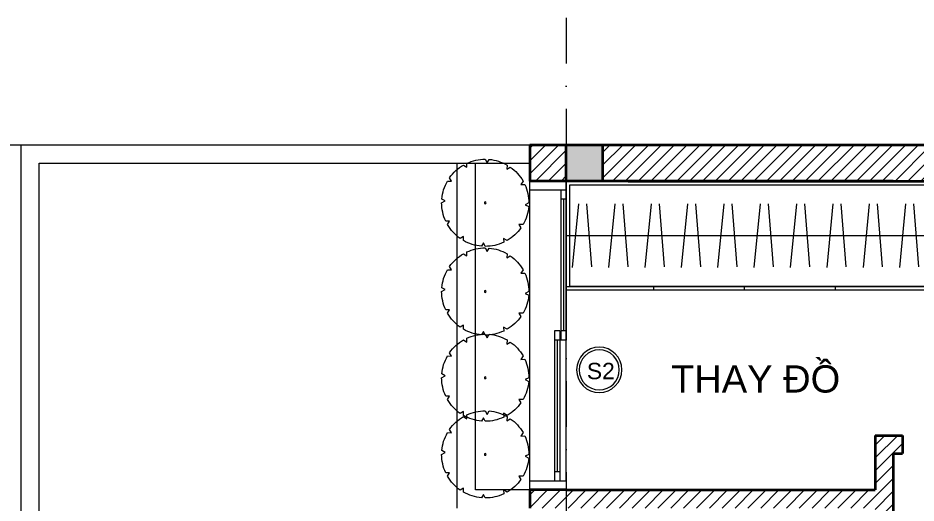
# Model space of a CAD drawing. Header units: inches. Extents: x 921646 to 2157952, y -92667 to 262089.
# Drawn here: x 1985177 to 1990119, y 203339 to 206009 of the extents above; entities that cross this region are included whole.
import ezdxf
from ezdxf.enums import TextEntityAlignment as Align

# ---------------------------------------------------------------- set-up
doc = ezdxf.new("R2010")
doc.units = ezdxf.units.IN
doc.header["$MEASUREMENT"] = 0
doc.linetypes.add('DASHDOT', pattern=[1, 0.5, -0.25, 0, -0.25])
doc.layers.get('0').update_dxf_attribs({"lineweight": 9})
for name, color, linetype, lineweight in [('01-WALL', 10, 'Continuous', 35), ('04-TRUC', 40, 'DASHDOT', 9), ('09-DIMOUT', 251, 'Continuous', 9), ('11 CUA', 42, 'Continuous', 15), ('13-VATDUNG', 104, 'Continuous', 13), ('15 TEXT', 134, 'Continuous', 15)]:
    doc.layers.add(name, color=color, linetype=linetype, lineweight=lineweight)
doc.layers.add('02-TEXT', color=7, linetype='Continuous')
doc.styles.add('ARIAL', font='arial.ttf')
doc.styles.add('C', font='VHARIAL.TTF')
doc.styles.add('kich thuot', font='arial.ttf', dxfattribs={"width": 0.8})
doc.styles.add('KS Sophia 191015$0$GHICHU-C', font='arial.ttf', dxfattribs={"width": 0.7})

# ---------------------------------------------------------------- blocks, each defined once
blk = doc.blocks.new('luoi')
at = {"layer": '09-DIMOUT'}
h = blk.add_hatch(color=256, dxfattribs=at)
h.dxf.hatch_style = 1
h.paths.add_polyline_path([(1733121.8, 129394.3), (1733321.8, 129394.3), (1733321.8, 129594.3), (1733121.8, 129594.3)])
at = {"layer": '01-WALL'}
blk.add_lwpolyline([(1733121.8, 129594.3), (1733321.8, 129594.3), (1733321.8, 129394.3), (1733121.8, 129394.3)], close=True, dxfattribs=at)
at = {"layer": '04-TRUC', "ltscale": 500}
for p, q in [((1733121.8, 130292.8), (1733121.8, 124070.8)), ((1728931.1, 129594.3), (1752564.3, 129594.3))]:
    blk.add_line(p, q, dxfattribs=at)
blk = doc.blocks.new('*U29')
for p, q in [((480, 580), (480, 600)), ((980, 580), (980, 600)), ((1480, 580), (1480, 600)), ((1980, 580), (1980, 600)), ((2480, 580), (2480, 600)), ((0, 580), (2980, 580))]:
    blk.add_line(p, q)
for points in [[(0, 0), (2980, 0), (2980, 600), (0, 600)], [(20, 20), (2960, 20), (2960, 580), (20, 580)]]:
    blk.add_lwpolyline(points, close=True)
at = {"color": 8, "linetype": 'Continuous', "lineweight": 9}
for points in [[(35, 475), (68.7, 125)], [(141.2, 472.4), (112.7, 125)], [(235, 475), (268.7, 125)], [(341.2, 472.4), (312.7, 125)], [(435, 475), (468.7, 125)], [(541.2, 472.4), (512.7, 125)], [(635, 475), (668.7, 125)], [(741.2, 472.4), (712.7, 125)], [(835, 475), (868.7, 125)], [(941.2, 472.4), (912.7, 125)], [(1035, 475), (1068.7, 125)], [(1141.2, 472.4), (1112.7, 125)], [(1235, 475), (1268.7, 125)], [(1341.2, 472.4), (1312.7, 125)], [(1435, 475), (1468.7, 125)], [(1541.2, 472.4), (1512.7, 125)], [(1635, 475), (1668.7, 125)], [(1741.2, 472.4), (1712.7, 125)], [(1835, 475), (1868.7, 125)], [(1941.2, 472.4), (1912.7, 125)], [(2035, 475), (2068.7, 125)], [(2141.2, 472.4), (2112.7, 125)], [(2235, 475), (2268.7, 125)], [(2341.2, 472.4), (2312.7, 125)], [(2435, 475), (2468.7, 125)], [(2541.2, 472.4), (2512.7, 125)], [(2635, 475), (2668.7, 125)], [(2741.2, 472.4), (2712.7, 125)], [(0, 300), (2980, 300)]]:
    blk.add_lwpolyline(points, dxfattribs=at)
blk = doc.blocks.new('*U885')
for p, q in [((825, 35), (825, 65)), ((825, 65), (1650, 65)), ((875, 35), (875, 65)), ((1600, 35), (1600, 65)), ((50, 30), (875, 30)), ((50, 0), (875, 0)), ((100, 0), (100, 30)), ((825, 35), (1650, 35)), ((825, 0), (825, 30)), ((875, 0), (875, 30))]:
    blk.add_line(p, q)
at = {"color": 8}
for p, q in [((875, 50), (1600, 50)), ((100, 15), (825, 15))]:
    blk.add_line(p, q, dxfattribs=at)
for points in [[(0, 0), (50, 0), (50, 200), (0, 200)], [(1650, 0), (1700, 0), (1700, 200), (1650, 200)]]:
    blk.add_lwpolyline(points, close=True)
for points in [[(1650, 200), (50, 200)], [(1650, 0), (50, 0)]]:
    blk.add_lwpolyline(points)
at = {"style": 'KS Sophia 191015$0$GHICHU-C', "flags": 1}
for tag, p in [('TEN_CUA', (450, -73.9)), ('KICH_THUOC', (450, -189.6)), ('QUI_CACH', (450, -310.8))]:
    blk.add_attdef(tag, text='', height=50, dxfattribs=at).set_placement(p, align=Align.MIDDLE)
blk = doc.blocks.new('mb-cay8')
for p, q in [((-312.5, 519.615), (-310.289, 463.563)), ((-38.611, 550.352), (-64.794, 597.717)), ((-12.5, 600), (-38.611, 550.352)), ((240.063, 489.674), (241.07, 543.785)), ((287.5, 519.615), (240.063, 489.674)), ((-310.289, 463.563), (-356.646, 491.491)), ((-502.175, 252.563), (-556.286, 253.57)), ((-532.116, 300), (-502.175, 252.563)), ((451.063, 297.789), (478.991, 344.145)), ((507.115, 300), (451.063, 297.789)), ((-612.5, 0), (-562.853, -26.111)), ((537.852, 26.11), (585.217, 52.293)), ((587.5, 0), (537.852, 26.11)), ((-562.853, -26.111), (-610.218, -52.294)), ((-532.116, -300), (-476.064, -297.789)), ((-476.064, -297.789), (-503.992, -344.146)), ((507.115, -300), (477.174, -252.564)), ((477.174, -252.564), (531.285, -253.571)), ((-312.5, -519.616), (-265.064, -489.675)), ((-265.064, -489.675), (-266.071, -543.786)), ((287.5, -519.616), (285.289, -463.564)), ((285.289, -463.564), (331.645, -491.492)), ((-12.5, -600), (13.61, -550.353)), ((13.61, -550.353), (39.793, -597.718))]:
    blk.add_line(p, q)
blk.add_circle((-12.5, 0), 12.5)
for centre, radius, start, end in [((-12.499, -0.003), 600.003, 95.00011, 120), ((-12.5, 0.002), 599.998, 64.99996, 90.00008), ((-12.504, -0.004), 600.005, 35.00009, 59.99989), ((-12.497, -0.004), 600.005, 125.0001, 149.9999), ((-12.502, 0), 599.998, 155, 180.0001), ((-12.501, -0.001), 600, 5.000009, 30), ((-12.5, -0.001), 600, 185, 210), ((-12.5, -0.001), 599.999, 335, 0.0000182), ((-12.499, 0.001), 600.002, 215, 239.9999), ((-12.5, -0.001), 600, 305, 330), ((-12.5, -0.002), 599.999, 244.9999, 270), ((-12.501, 0.004), 600.004, 275.0001, 299.9999)]:
    blk.add_arc(centre, radius, start, end)
blk = doc.blocks.new('tuong t2')
at = {"layer": '09-DIMOUT'}
h = blk.add_hatch(dxfattribs=at)
h.set_pattern_fill('ANSI31', color=256, scale=400)
h.set_pattern_definition([(45, (-254796.685, -87721.633), (-35.355339, 35.355339), [])])
h.paths.add_polyline_path([(1739597.7, 112789.3), (1735697.7, 112789.3), (1735697.7, 112589.3), (1739597.7, 112589.3)])
h.paths.add_polyline_path([(1735397.7, 112789.3), (1733597.7, 112789.3), (1733597.7, 112589.3), (1735397.7, 112589.3)])
h.paths.add_polyline_path([(1735197.7, 113389.3), (1735097.7, 113389.3), (1735097.7, 112789.3), (1735197.7, 112789.3)])
h.paths.add_polyline_path([(1733397.7, 112789.3), (1731737.7, 112789.3), (1731737.7, 112589.3), (1733397.7, 112589.3)])
h.paths.add_polyline_path([(1733397.7, 115689.3), (1733197.7, 115689.3), (1733197.7, 115589.3), (1733397.7, 115589.3)])
h.paths.add_polyline_path([(1735197.7, 115889.3), (1735247.7, 115889.3), (1735247.7, 115989.3), (1735097.7, 115989.3), (1735097.7, 115689.3), (1733397.7, 115689.3), (1733397.7, 115589.3), (1735097.7, 115589.3), (1735097.7, 115189.3), (1735197.7, 115189.3)])
h.paths.add_polyline_path([(1733397.7, 117389.3), (1733397.7, 117589.3), (1733197.7, 117589.3), (1733197.7, 117389.3), (1733397.7, 117389.3)])
h.paths.add_polyline_path([(1735397.7, 117589.3), (1733597.7, 117589.3), (1733597.7, 117389.3), (1735197.7, 117389.3), (1735397.7, 117389.3)])
h.paths.add_polyline_path([(1739797.7, 115989.3), (1737477.7, 115989.3), (1737477.7, 116089.3), (1737377.7, 116089.3), (1737377.7, 115989.3), (1736047.7, 115989.3), (1736047.7, 115889.3), (1739297.7, 115889.3), (1739297.7, 115739.3), (1739397.7, 115739.3), (1739397.7, 115889.3), (1739797.7, 115889.3)])
h.paths.add_polyline_path([(1737477.7, 117389.3), (1737377.7, 117389.3), (1737377.7, 116789.3), (1737477.7, 116789.3)])
h.paths.add_polyline_path([(1739897.7, 117389.3), (1739797.7, 117389.3), (1739797.7, 115989.3), (1739797.7, 115739.3), (1739897.7, 115739.3)])
h.paths.add_polyline_path([(1739797.7, 117259.3), (1739397.7, 117259.3), (1739397.7, 117389.3), (1739297.7, 117389.3), (1739297.7, 117159.3), (1739797.7, 117159.3)])
h.paths.add_polyline_path([(1739397.7, 114839.3), (1739297.7, 114839.3), (1739297.7, 114289.3), (1739797.7, 114289.3), (1739797.7, 114389.3), (1739397.7, 114389.3)])
h.paths.add_polyline_path([(1743197.7, 112789.3), (1743197.7, 112889.3), (1743097.7, 112889.3), (1743097.7, 112789.3), (1743017.7, 112789.3), (1743017.7, 112875.1), (1742987.2, 112889.3), (1742477.7, 112889.3), (1742477.7, 112789.3), (1742397.7, 112789.3), (1742397.7, 112889.3), (1742297.7, 112889.3), (1742297.7, 112789.3), (1739897.7, 112789.3), (1739897.7, 112589.3), (1743197.7, 112589.3)])
h.paths.add_polyline_path([(1743197.7, 117589.3), (1739897.7, 117589.3), (1739897.7, 117389.3), (1743197.7, 117389.3)])
h.paths.add_polyline_path([(1746797.7, 117589.3), (1743497.7, 117589.3), (1743497.7, 117389.3), (1746797.7, 117389.3)])
h.paths.add_polyline_path([(1746797.7, 112789.3), (1743497.7, 112789.3), (1743497.7, 112589.3), (1746797.7, 112589.3)])
h.paths.add_polyline_path([(1751597.7, 112739.3), (1751547.7, 112739.3), (1751547.7, 113189.3), (1751697.7, 113189.3), (1751697.7, 113289.3), (1751447.7, 113289.3), (1751447.7, 112739.3), (1748547.7, 112739.3), (1748547.7, 113289.3), (1748447.7, 113289.3), (1748447.7, 112789.3), (1747097.7, 112789.3), (1747097.7, 112589.3), (1751597.7, 112589.3)])
h.paths.add_polyline_path([(1751897.7, 114189.3), (1751547.7, 114189.3), (1751547.7, 114089.3), (1751697.7, 114089.3), (1751697.7, 113602.1), (1751897.7, 113602.1)])
h.paths.add_polyline_path([(1751897.7, 113602.1), (1751697.7, 113602.1), (1751697.7, 113289.3), (1751697.7, 112789.3), (1751897.7, 112789.3)])
h.paths.add_polyline_path([(1751047.7, 114189.3), (1750697.7, 114189.3), (1750697.7, 114689.3), (1750597.7, 114689.3), (1750597.7, 114189.3), (1747897.7, 114189.3), (1747897.7, 114089.3), (1748447.7, 114089.3), (1748447.7, 113989.3), (1748547.7, 113989.3), (1748547.7, 114089.3), (1751047.7, 114089.3)])
h.paths.add_polyline_path([(1746897.7, 117389.3), (1746797.7, 117389.3), (1746797.7, 114089.3), (1746897.7, 114089.3)])
h.paths.add_polyline_path([(1746997.7, 114189.3), (1746897.7, 114189.3), (1746897.7, 114089.3), (1746997.7, 114089.3)])
h.paths.add_polyline_path([(1751597.7, 117589.3), (1750697.7, 117589.3), (1747097.7, 117589.3), (1747097.7, 117439.3), (1750597.7, 117439.3), (1750597.7, 116990.2), (1750597.7, 116889.3), (1750697.7, 116889.3), (1750697.7, 117389.3), (1751597.7, 117389.3)])
h.paths.add_polyline_path([(1751897.7, 117389.3), (1751797.7, 117389.3), (1751797.7, 114189.3), (1751897.7, 114189.3)])
h.paths.add_polyline_path([(1739597.7, 117439.3), (1739297.7, 117439.3), (1739297.7, 117389.3), (1739597.7, 117389.3)])
at = {"layer": '01-WALL'}
for p, q in [((1733197.7, 117589.3), (1733197.7, 117389.3)), ((1733197.7, 117589.3), (1750697.7, 117589.3)), ((1733397.7, 117389.3), (1733197.7, 117389.3)), ((1733397.7, 117389.3), (1733397.7, 117389.3)), ((1735197.7, 117389.3), (1733397.7, 117389.3)), ((1735097.7, 115989.3), (1735247.7, 115989.3)), ((1735097.7, 115989.3), (1735097.7, 115689.3)), ((1735247.7, 115989.3), (1735247.7, 115889.3)), ((1735197.7, 115889.3), (1735247.7, 115889.3)), ((1735197.7, 115889.3), (1735197.7, 115189.3)), ((1733197.7, 115689.3), (1733197.7, 115589.3)), ((1733397.7, 115689.3), (1733197.7, 115689.3)), ((1733397.7, 115689.3), (1733397.7, 115689.3)), ((1733397.7, 115689.3), (1735097.7, 115689.3))]:
    blk.add_line(p, q, dxfattribs=at)
at = {"layer": '09-DIMOUT'}
for p, q in [((1730397.7, 117589.3), (1733197.7, 117589.3)), ((1730397.7, 112589.3), (1730397.7, 117589.3)), ((1730497.7, 117489.3), (1733197.7, 117489.3)), ((1730497.7, 112589.3), (1730497.7, 117489.3)), ((1732797.7, 115589.3), (1732797.7, 117489.3)), ((1732897.7, 115689.3), (1732897.7, 117489.3)), ((1733197.7, 115689.3), (1732897.7, 115689.3))]:
    blk.add_line(p, q, dxfattribs=at)
blk = doc.blocks.new('KH CUA')
at = {"layer": '11 CUA'}
blk.add_circle((0, 0), 187, dxfattribs=at)
at = {"layer": '15 TEXT', "color": 7}
blk.add_circle((0, 0), 165, dxfattribs=at)
at = {"layer": '15 TEXT', "style": 'kich thuot', "width": 0.6, "flags": 4}
blk.add_attdef('A', text='', height=250, dxfattribs=at).set_placement((5.7, -116.9), align=Align.CENTER)

msp = doc.modelspace()

# ---------------------------------------------------------------- linework, layer by layer
at = {"layer": '01-WALL'}
msp.add_line((1988534.4, 205111), (1992264.4, 205111), dxfattribs=at)

# ---------------------------------------------------------------- block references
msp.add_blockref('luoi', (255072.6, 75716.7), dxfattribs=at)
at = {"layer": '13-VATDUNG'}
msp.add_blockref('tuong t2', (254796.7, 87721.6), dxfattribs=at)
at = {"layer": '13-VATDUNG', "xscale": -0.4, "yscale": 0.4, "zscale": 0.4, "rotation": 90}
for p in [(1987748.6, 204986.8), (1987748.6, 204498.5), (1987748.6, 204023.8), (1987748.6, 203601.6)]:
    msp.add_blockref('mb-cay8', p, dxfattribs=at)
at = {"layer": '13-VATDUNG', "xscale": -1}
for name, rotation in [('*U885', 90), ('*U29', 180)]:
    msp.add_blockref(name, (1988194.4, 205111), dxfattribs=dict(at, rotation=rotation))
at = {"layer": '15 TEXT'}
ref = msp.add_blockref('KH CUA', (1988376, 204072), dxfattribs=dict(at, xscale=-0.6676080590873513, yscale=0.6676080590873513, zscale=0.6676080590873513))
ref.add_attrib('A', 'S2', dxfattribs={"height": 90, "style": 'ARIAL'}).set_placement((1988384.6, 204020.7), align=Align.CENTER)

# ---------------------------------------------------------------- texts
at = {"layer": '02-TEXT', "style": 'C'}
msp.add_text('THAY §å', height=150, dxfattribs=at).set_placement((1989236.6, 203947.1), align=Align.CENTER)

doc.saveas('drawing.dxf')
